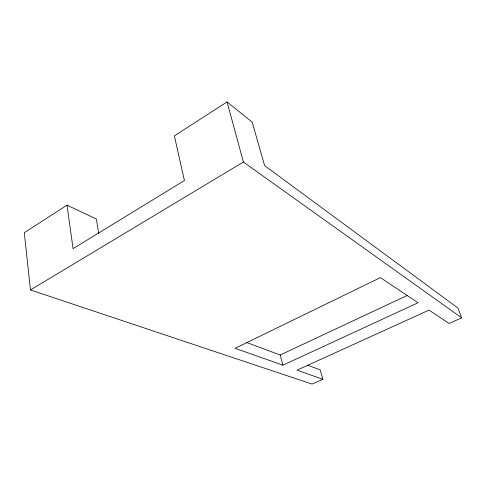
<?xml version="1.0" encoding="UTF-8"?>
<svg xmlns="http://www.w3.org/2000/svg" width="486" height="486" viewBox="0 0 486 486"><rect width="100%" height="100%" fill="white"/><g stroke="black" fill="none" stroke-linecap="round" stroke-linejoin="round"><path stroke-width="0.73" d="M98.731 233.784L96.392 219.04L67.001 205.153L24.3 232.697L30.466 289.942L312.055 384.08L322.856 379.299L320.165 369.852L307.589 365.168M322.856 379.299L296.995 370.168L429.035 310.092L449.046 323.457L461.7 317.862L457.897 308.021L264.645 165.641L252.167 122.101L227.047 101.92L174.353 135.916L184.437 180.525L73.082 248.644L67.001 205.153M30.466 289.942L243.395 162.032L461.7 317.862M246.536 342.448L280.234 354.993L407.353 295.379M282.907 365.193L418.057 302.76L380.404 277.609L235.09 348.31L282.907 365.193L280.234 354.993M227.047 101.92L243.395 162.032"/></g></svg>
